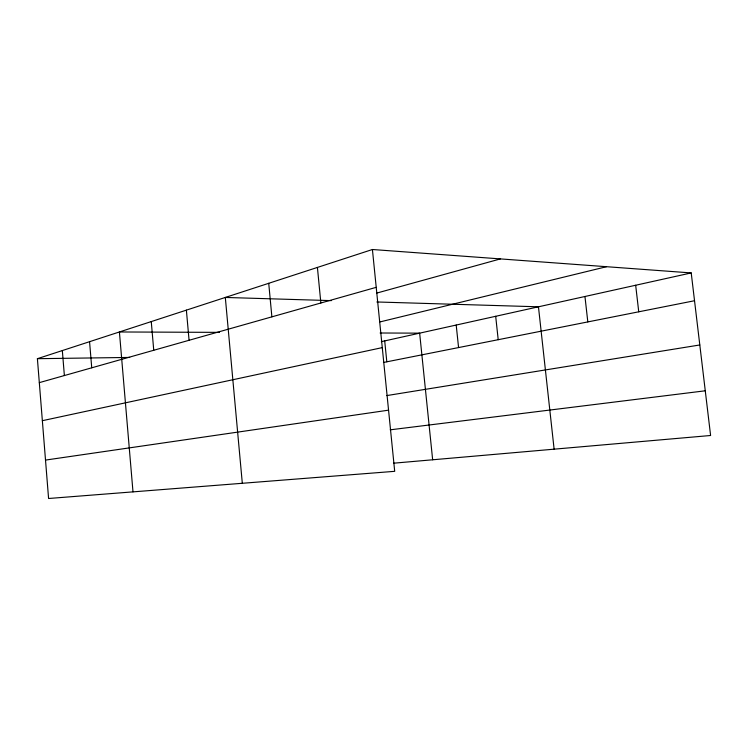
<?xml version="1.0" encoding="UTF-8"?>
<svg xmlns="http://www.w3.org/2000/svg" width="748" height="748" viewBox="0 0 748 748"><rect width="100%" height="100%" fill="white"/><g stroke="black" fill="none" stroke-linecap="round" stroke-linejoin="round"><path stroke-width="1.12" d="M372.42 249.505L394.701 471.324L48.583 498.495L37.4 358.694L372.42 249.505L691.217 272.926L710.6 435.495L393.56 463.199M39.317 382.639L376.216 287.335M376.637 293.113L500.393 258.911M380.04 321.911L606.525 266.709M381.349 341.649L691.217 272.926M42.355 420.694L382.275 347.614M383.444 362.481L694.527 300.733M386.763 395.589L699.801 344.968M45.506 460.085L388.558 410.166M390.204 429.829L705.27 390.793M37.4 358.694L129.703 357.432M219.473 332.364L119.409 331.972L132.994 491.866M380.115 333L419.647 333.15L432.653 459.786M331.392 300.621L225.316 297.452L242.315 483.292M376.842 301.977L538.457 306.802L554.118 449.174M635.669 285.25L638.745 311.804M584.955 296.498L587.816 321.911M495.69 316.292L498.205 339.704M456.205 325.043L458.571 347.568M384.706 340.901L386.81 361.808M317.414 267.429L320.864 302.996M268.728 283.305L271.879 316.853M186.383 310.139L189.066 340.275M151.255 321.584L153.751 350.27M89.564 341.696L91.733 367.81M62.336 350.569L64.375 375.552"/></g></svg>
